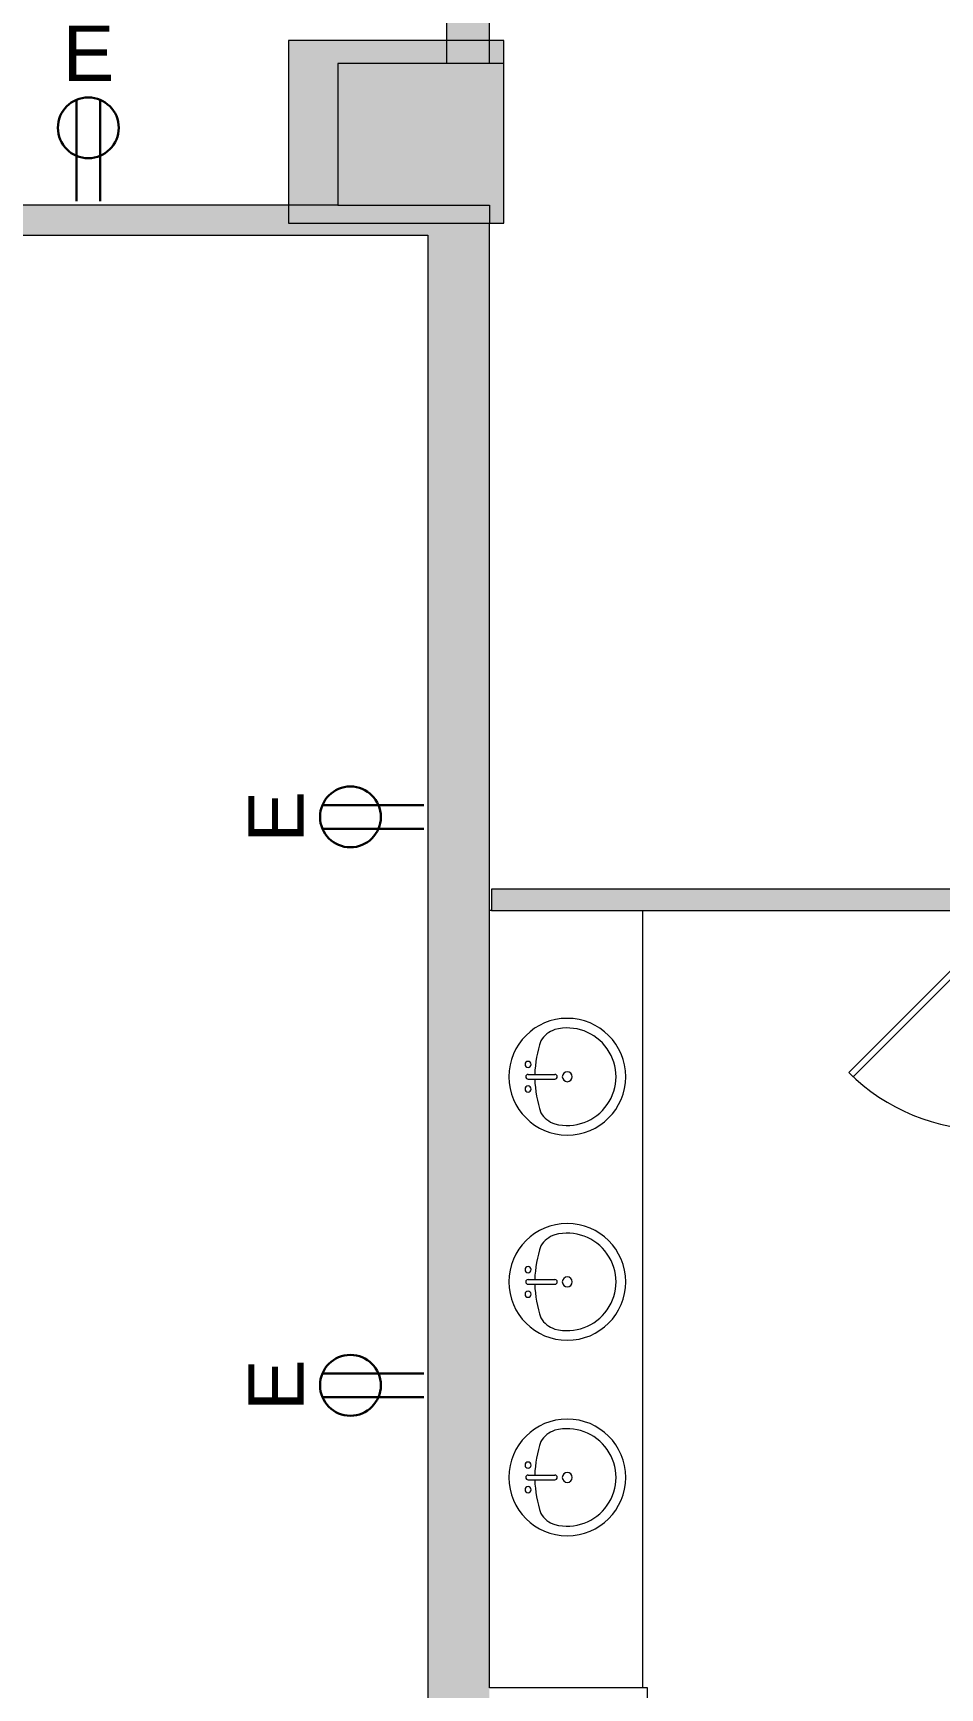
# Model space of a CAD drawing. Header units: inches. Extents: x 385 to 2249, y -1773 to -36.
# Drawn here: x 1148.5 to 1296.1, y -1372.2 to -1102.9 of the extents above; entities that cross this region are included whole.
import ezdxf

# ---------------------------------------------------------------- set-up
doc = ezdxf.new("R2010")
doc.units = ezdxf.units.IN
doc.header["$MEASUREMENT"] = 0
for name, color, linetype, lineweight in [('A-ANNO-NOTE', 131, 'Continuous', 30), ('A-COLS', 52, 'Continuous', 13), ('A-DOOR', 31, 'Continuous', 13), ('A-WALL', 113, 'Continuous', 13), ('A-WALL-PATT', 111, 'Continuous', 13), ('I-WALL', 2, 'Continuous', 13), ('P-SANR-FIXT', 6, 'Continuous', 13), ('Q-CASE', 31, 'Continuous', 9)]:
    doc.layers.add(name, color=color, linetype=linetype, lineweight=lineweight)
doc.styles.add('Swis721 Lt BT', font='swissl.ttf', dxfattribs={"height": 9})

# ---------------------------------------------------------------- blocks, each defined once
blk = doc.blocks.new('Single Glass Door1 - 24_ x 84_ 2-5083620-Level 7 POWER _ SIGNAL')
at = {"layer": 'A-DOOR', "color": 8, "lineweight": 20}
for p, q in [((-6.59, 22.99), (-7.3, 22.29)), ((-7.3, 22.29), (15.2, -0.21)), ((15.91, 0.5), (-6.59, 22.99)), ((15.2, -0.21), (15.91, 0.5))]:
    blk.add_line(p, q, dxfattribs=at)
at = {"layer": 'A-DOOR', "lineweight": 9}
blk.add_arc((15.91, 0.5), 31.81, 135, 180.5, dxfattribs=at)
blk = doc.blocks.new('Casework 5 - Casework 1-5090971-Level 7 POWER _ SIGNAL')
at = {"layer": 'Q-CASE'}
for p, q in [((1223.12, -1245.68), (1222.77, -1245.68)), ((1247.75, -1372.18), (1247.75, -1245.68))]:
    blk.add_line(p, q, dxfattribs=at)
blk = doc.blocks.new('Sink Vanity-Round - 19_ x 19_-5084743-Level 7 POWER _ SIGNAL')
at = {"layer": 'P-SANR-FIXT', "lineweight": 9}
for p, q in [((3.43, 9.73), (3.43, 5.36)), ((4.18, 9.73), (4.18, 5.36))]:
    blk.add_line(p, q, dxfattribs=at)
for centre, radius, start, end in [((3.81, 3.35), 9.5, 90, 270), ((3.81, 3.35), 9.5, 270, 90), ((3.81, -9.17), 17.81, 91.2067, 109.2086), ((1.81, 9.73), 0.5, 360, 180), ((1.81, 9.73), 0.5, 180, 360), ((3.81, 9.73), 0.375, 360, 180), ((3.81, -9.17), 17.81, 70.7914, 88.7933), ((5.81, 9.73), 0.5, 360, 180), ((5.81, 9.73), 0.5, 180, 360), ((0.05, 4.11), 4.12, 120.7927, 162.1904), ((7.56, 4.11), 4.12, 17.8096, 59.2073), ((3.81, 3.35), 7.93, 165.3071, 14.6929), ((3.81, 3.35), 0.813, 360, 180), ((3.81, 3.35), 0.813, 180, 360), ((3.81, 5.36), 0.375, 180, 360)]:
    blk.add_arc(centre, radius, start, end, dxfattribs=at)
blk = doc.blocks.new('column 2 - column 2-5690221-Level 7 POWER _ SIGNAL')
at = {"layer": 'A-COLS', "lineweight": 9}
blk.add_hatch(color=7, dxfattribs=at).paths.add_polyline_path([(1225.11, -1133.84), (1225.11, -1104.09), (1216.18, -1104.09), (1215.81, -1107.84), (1215.81, -1104.09), (1190.11, -1104.09), (1190.11, -1130.91), (1212.77, -1130.91), (1212.77, -1133.84), (1216.77, -1133.84), (1222.77, -1130.91), (1222.77, -1133.84)], flags=0)
at = {"layer": 'A-COLS', "color": 8, "lineweight": 20}
for p, q in [((1225.11, -1104.09), (1190.11, -1104.09)), ((1190.11, -1104.09), (1190.11, -1133.84)), ((1225.11, -1133.84), (1225.11, -1104.09)), ((1190.11, -1133.84), (1225.11, -1133.84))]:
    blk.add_line(p, q, dxfattribs=at)

msp = doc.modelspace()

# ---------------------------------------------------------------- hatches: boundary and pattern name
at = {"layer": 'A-WALL-PATT', "lineweight": 9}
for points in [[(1215.81, -1107.84), (1216.2, -1104.09), (1222.81, -1104.09), (1222.81, -936.89), (1215.81, -936.89), (1215.81, -1106.86)], [(1212.77, -1135.79), (1212.77, -1130.91), (978.41, -1130.91), (978.41, -1135.79), (1166.57, -1135.79)], [(1222.77, -1514.89), (1222.77, -1130.91), (1216.77, -1133.84), (1212.77, -1133.84), (1212.77, -1514.89)], [(1467.23, -1245.68), (1525.36, -1245.68), (1525.36, -1242.18), (1223.12, -1242.18), (1223.12, -1245.68), (1461.2, -1245.68)]]:
    msp.add_hatch(color=7, dxfattribs=at).paths.add_polyline_path(points, flags=0)

# ---------------------------------------------------------------- linework, layer by layer
at = {"layer": 'A-ANNO-NOTE'}
for p, q in [((1155.59, -1130.26), (1155.59, -1113.73)), ((1155.59, -1130.26), (1155.59, -1113.73)), ((1159.42, -1130.26), (1159.42, -1113.73)), ((1212.12, -1228.52), (1195.59, -1228.52)), ((1212.12, -1232.36), (1195.59, -1232.36)), ((1212.12, -1232.36), (1195.59, -1232.36)), ((1212.12, -1321.02), (1195.59, -1321.02)), ((1212.12, -1324.86), (1195.59, -1324.86)), ((1212.12, -1324.86), (1195.59, -1324.86))]:
    msp.add_line(p, q, dxfattribs=at)
for centre in [(1157.51, -1118.3), (1200.16, -1230.44), (1200.16, -1322.94)]:
    msp.add_circle(centre, 4.95, dxfattribs=at)
at = {"layer": 'A-WALL', "color": 8, "lineweight": 20}
for p, q in [((1215.81, -936.89), (1215.81, -1107.84)), ((1222.81, -1107.84), (1222.81, -1040.95)), ((1215.81, -1107.84), (1198.11, -1107.84)), ((1198.11, -1107.84), (1198.11, -1130.91)), ((1225.11, -1107.84), (1222.81, -1107.84)), ((1225.11, -1133.84), (1225.11, -1107.84)), ((1212.77, -1135.79), (1212.77, -1394.7)), ((1222.77, -1133.84), (1225.11, -1133.84)), ((1222.77, -1372.18), (1222.77, -1133.84))]:
    msp.add_line(p, q, dxfattribs=at)
at = {"layer": 'A-WALL', "lineweight": 9}
for p, q in [((1222.81, -1107.84), (1215.81, -1107.84)), ((1198.11, -1130.91), (1212.77, -1130.91)), ((1212.77, -1130.91), (1222.77, -1130.91)), ((1222.77, -1130.91), (1222.77, -1133.84))]:
    msp.add_line(p, q, dxfattribs=at)
at = {"layer": 'I-WALL', "color": 8, "lineweight": 20}
for p, q in [((1198.11, -1130.91), (978.41, -1130.91)), ((978.41, -1135.79), (1212.77, -1135.79)), ((1461.2, -1242.18), (1223.12, -1242.18)), ((1223.12, -1242.18), (1223.12, -1245.68)), ((1223.12, -1245.68), (1303.74, -1245.68)), ((1248.5, -1372.18), (1222.77, -1372.18)), ((1248.5, -1410.64), (1248.5, -1372.18))]:
    msp.add_line(p, q, dxfattribs=at)

# ---------------------------------------------------------------- block references
at = {"layer": 'A-COLS', "lineweight": 9}
msp.add_blockref('column 2 - column 2-5690221-Level 7 POWER _ SIGNAL', (0, 0), dxfattribs=at)
at = {"layer": 'A-DOOR', "rotation": 89.9999999999999}
msp.add_blockref('Single Glass Door1 - 24_ x 84_ 2-5083620-Level 7 POWER _ SIGNAL', (1304.24, -1265.43), dxfattribs=at)
at = {"layer": 'P-SANR-FIXT', "lineweight": 9, "rotation": 89.99999999999991}
for p in [(1238.8, -1276.53), (1238.8, -1309.92), (1238.8, -1341.74)]:
    msp.add_blockref('Sink Vanity-Round - 19_ x 19_-5084743-Level 7 POWER _ SIGNAL', p, dxfattribs=at)
at = {"layer": 'Q-CASE'}
msp.add_blockref('Casework 5 - Casework 1-5090971-Level 7 POWER _ SIGNAL', (0, 0), dxfattribs=at)

# ---------------------------------------------------------------- texts
at = {"layer": 'A-ANNO-NOTE', "lineweight": 9, "insert": (1153.33, -1101.67), "char_height": 9, "width": 9.393, "attachment_point": 1, "style": 'Swis721 Lt BT'}
msp.add_mtext('E', dxfattribs=at)
at = {"layer": 'A-ANNO-NOTE', "lineweight": 9, "char_height": 9, "width": 9.393, "attachment_point": 1, "rotation": 90, "style": 'Swis721 Lt BT'}
for insert in [(1183.53, -1234.62), (1183.53, -1327.12)]:
    msp.add_mtext('E', dxfattribs=dict(at, insert=insert))

doc.saveas('drawing.dxf')
